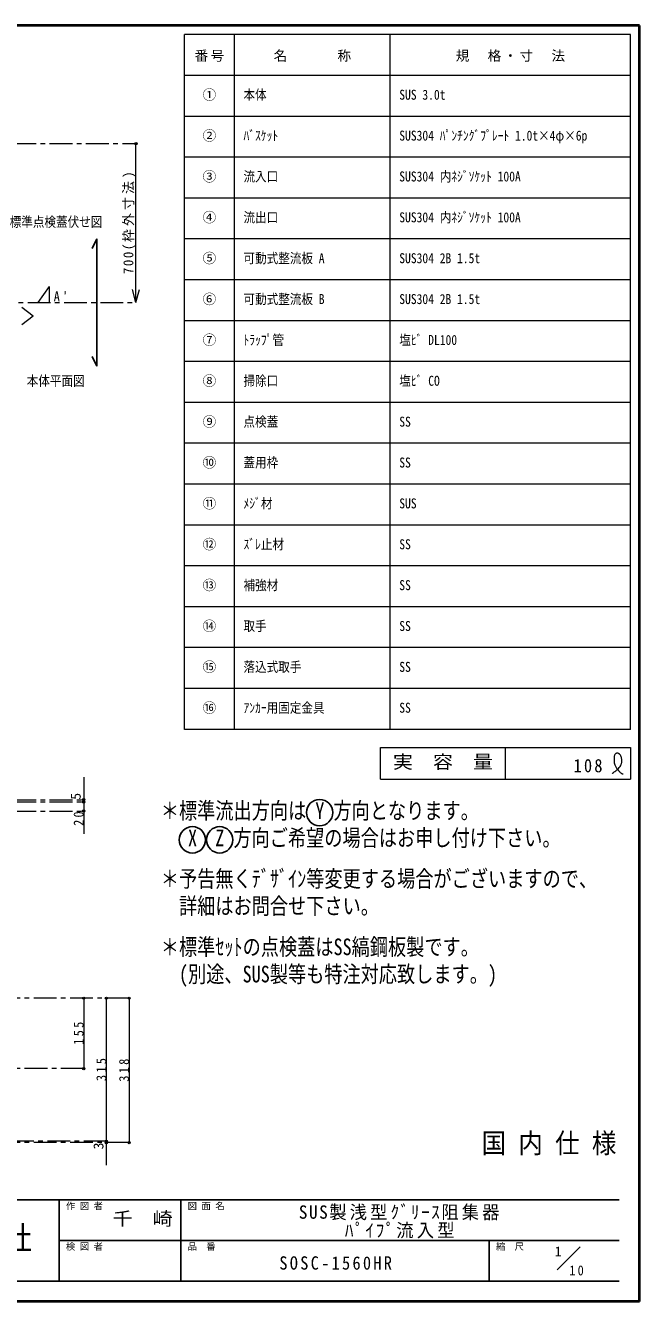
# Model space of a CAD drawing. Units: millimetres at full size, sheet at 1:10; some dimension numbers follow another scale. Extents: x -2125 to 1925, y -1405 to 1405.
# Drawn here: x 574 to 1925, y -1405 to 1405 of the extents above; entities that cross this region are included whole.
import ezdxf
from ezdxf.enums import TextEntityAlignment as Align

# ---------------------------------------------------------------- set-up
doc = ezdxf.new("R2010")
doc.units = ezdxf.units.MM
doc.header["$LTSCALE"] = 10
doc.header["$PDMODE"] = 32
doc.header["$PDSIZE"] = 5
doc.linetypes.add('CHAIN1', pattern=[8, 5, -1, 1, -1])
doc.layers.add('0-A', color=4, linetype='Continuous', lineweight=9)
doc.styles.add('ＭＳ ゴシック', font='')
doc.styles.get('ＭＳ ゴシック').set_extended_font_data('MS Gothic')

msp = doc.modelspace()

# ---------------------------------------------------------------- linework, layer by layer
at = {"layer": '0-A', "color": 1, "lineweight": 40}
for p, q in [((1925.2, 1405.02), (-2124.8, 1405.02)), ((1925.2, -1404.98), (1925.2, 1405.02)), ((1925.2, -1404.98), (-2124.8, -1404.98))]:
    msp.add_line(p, q, dxfattribs=at)
at = {"layer": '0-A', "color": 3, "lineweight": 18}
for p, q in [((1905.2, 1385.02), (923.78, 1385.02)), ((923.78, -144.98), (923.78, 1385.02)), ((1033.78, -144.98), (1033.78, 1385.02)), ((1376.63, -144.98), (1376.63, 1385.02)), ((1905.2, -144.98), (1905.2, 1385.02)), ((1905.2, 1295.02), (923.78, 1295.02)), ((1905.2, 1205.02), (923.78, 1205.02)), ((1905.2, 1115.02), (923.78, 1115.02)), ((1905.2, 1025.02), (923.78, 1025.02)), ((1905.2, 935.02), (923.78, 935.02)), ((1905.2, 845.02), (923.78, 845.02)), ((1905.2, 755.02), (923.78, 755.02)), ((1905.2, 665.02), (923.78, 665.02)), ((1905.2, 575.02), (923.78, 575.02)), ((1905.2, 485.02), (923.78, 485.02)), ((1905.2, 395.02), (923.78, 395.02)), ((1905.2, 305.02), (923.78, 305.02)), ((1905.2, 215.02), (923.78, 215.02)), ((1905.2, 125.02), (923.78, 125.02)), ((1905.2, 35.02), (923.78, 35.02)), ((1905.2, -54.98), (923.78, -54.98)), ((1905.2, -144.98), (923.78, -144.98)), ((1355.2, -184.98), (1905.2, -184.98)), ((1355.2, -254.98), (1355.2, -184.98)), ((1630.2, -254.98), (1630.2, -184.98)), ((1905.2, -184.98), (1905.2, -254.98)), ((1355.2, -254.98), (1905.2, -254.98))]:
    msp.add_line(p, q, dxfattribs=at)
at = {"layer": '0-A', "linetype": 'CHAIN1'}
for p, q in [((467.2, 1145.02), (817.2, 1145.02)), ((626.2, 830.02), (601.2, 795.02)), ((626.2, 830.02), (626.2, 795.02)), ((-1261.13, 795.02), (817.2, 795.02)), ((467.2, -299.98), (702.2, -299.98)), ((467.2, -304.98), (702.2, -304.98)), ((467.2, -324.98), (702.2, -324.98)), ((802.2, -736.98), (457.2, -736.98)), ((702.2, -891.98), (343.7, -891.98)), ((752.2, -1051.98), (420.2, -1051.98)), ((802.2, -1054.98), (420.2, -1054.98))]:
    msp.add_line(p, q, dxfattribs=at)
at = {"layer": '0-A'}
for p, q in [((817.2, 795.02), (817.2, 1145.02)), ((817.2, 795.02), (809.44, 824)), ((817.2, 795.02), (824.97, 824)), ((591.2, 765.02), (566.2, 784.02)), ((591.2, 765.02), (566.2, 746.02)), ((702.2, -736.98), (702.2, -891.98)), ((752.2, -1051.98), (752.2, -736.98)), ((802.2, -736.98), (802.2, -1054.98)), ((752.2, -1104.98), (752.2, -1051.98))]:
    msp.add_line(p, q, dxfattribs=at)
at = {"layer": '0-A', "color": 5, "lineweight": 25}
for p, q in [((731.07, 935.02), (720.57, 914.02)), ((731.07, 655.02), (731.07, 935.02)), ((731.07, 655.02), (720.57, 676.02))]:
    msp.add_line(p, q, dxfattribs=at)
at = {"layer": '0-A', "color": 6, "lineweight": 25}
for p, q in [((-99.8, -1181.41), (1880.2, -1181.41)), ((648.06, -1359.98), (648.06, -1181.41)), ((915.92, -1359.98), (915.92, -1181.41)), ((648.06, -1270.7), (1880.2, -1270.7)), ((1594.49, -1359.98), (1594.49, -1270.7)), ((1880.2, -1359.98), (-99.8, -1359.98))]:
    msp.add_line(p, q, dxfattribs=at)
at = {"layer": '0-A', "color": 7, "lineweight": 18}
msp.add_line((1743.98, -1335.49), (1794.49, -1284.98), dxfattribs=at)
at = {"layer": '0-A'}
for points in [[(1864.84, -242), (1865.89, -241.29), (1867.71, -240.06), (1869.52, -238.8), (1871.31, -237.5), (1873.08, -236.16), (1874.82, -234.76), (1875.81, -233.91), (1876.99, -232.84), (1878.95, -230.92), (1880.78, -228.87), (1882.42, -226.7), (1883.84, -224.42), (1884.97, -222.02), (1885.48, -220.58), (1885.76, -219.58), (1886.11, -217.81), (1886.32, -216), (1886.39, -214.16), (1886.33, -212.3), (1886.15, -210.43), (1886, -209.35), (1885.84, -208.39), (1885.48, -206.76), (1885.01, -205.17), (1884.41, -203.64), (1883.65, -202.21), (1882.72, -200.9), (1882.08, -200.21), (1881.64, -199.79), (1880.82, -199.14), (1879.93, -198.58), (1878.98, -198.12), (1877.98, -197.8), (1876.95, -197.62), (1876.33, -197.59), (1875.8, -197.62), (1874.9, -197.75), (1874.01, -197.99), (1873.17, -198.34)], [(1873.17, -198.34), (1872.39, -198.79), (1871.71, -199.33), (1871.37, -199.68), (1870.9, -200.31), (1870.32, -201.52), (1869.98, -202.88), (1869.82, -204.34), (1869.78, -205.86), (1869.79, -207.41), (1869.8, -208.3), (1869.79, -209.51), (1869.73, -211.55), (1869.66, -213.53), (1869.63, -215.46), (1869.69, -217.36), (1869.87, -219.24), (1870.06, -220.32), (1870.29, -221.28), (1870.79, -222.91), (1871.42, -224.52), (1872.17, -226.1), (1873.02, -227.65), (1873.94, -229.15), (1874.5, -229.99), (1874.94, -230.61), (1875.71, -231.65), (1876.5, -232.68), (1877.31, -233.68), (1878.13, -234.68), (1878.97, -235.68), (1879.47, -236.26), (1879.99, -236.88), (1880.92, -237.94), (1881.87, -238.97), (1882.87, -239.95), (1883.93, -240.84), (1885.05, -241.61), (1885.74, -242), (1886.04, -242.16)], [(702.2, -249.98), (702.2, -304.98), (702.2, -374.98)], [(1886.04, -242.16), (1886.57, -242.4), (1887.12, -242.62), (1887.68, -242.82), (1888.24, -243.02), (1888.8, -243.2), (1889.13, -243.31)]]:
    msp.add_lwpolyline(points, dxfattribs=at)
at = {"layer": '0-A', "color": 5, "lineweight": 25}
for centre in [(1221.37, -328.31), (941.37, -388.31), (1001.37, -388.31)]:
    msp.add_circle(centre, 29, dxfattribs=at)
at = {"layer": '0-A'}
for p in [(817.2, 1145.02), (702.2, -299.98), (702.2, -304.98), (702.2, -324.98), (702.2, -736.98), (752.2, -736.98), (802.2, -736.98), (702.2, -891.98), (752.2, -1051.98), (752.2, -1054.98), (802.2, -1054.98)]:
    msp.add_point(p, dxfattribs=at)

# ---------------------------------------------------------------- texts
at = {"layer": '0-A', "color": 7, "style": 'ＭＳ ゴシック'}
for s, height, p in [('①', 21.99, (963.78, 1235.02)), ('②', 21.99, (963.78, 1145.02)), ('③', 21.99, (963.78, 1055.02)), ('④', 21.99, (963.78, 965.02)), ('⑤', 21.99, (963.78, 875.02)), ('⑥', 21.99, (963.78, 785.02)), ('⑦', 21.99, (963.78, 695.02)), ('⑧', 21.99, (963.78, 605.02)), ('⑨', 21.99, (963.78, 515.02)), ('⑩', 21.99, (963.78, 425.02)), ('⑪', 21.99, (963.78, 335.02)), ('⑫', 21.99, (963.78, 245.02)), ('⑬', 21.99, (963.78, 155.02)), ('⑭', 21.99, (963.78, 65.02)), ('⑮', 21.99, (963.78, -24.98)), ('⑯', 21.99, (963.78, -114.98)), ('作 図 者', 14.66, (663.06, -1206.41)), ('図 面 名', 14.66, (930.92, -1206.41)), ('検 図 者', 14.66, (663.06, -1295.7)), ('品\u3000番', 14.66, (930.92, -1295.7)), ('縮\u3000尺', 14.66, (1609.49, -1295.7)), ('1', 21.99, (1738.9, -1312.5))]:
    msp.add_text(s, height=height, dxfattribs=at).set_placement(p, align=Align.BOTTOM_LEFT)
for s, height, width, p in [('本体', 21.99, 0.85, (1053.78, 1235.02)), ('SUS 3.0t', 21.99, 0.85, (1396.63, 1235.02)), ('ﾊﾞｽｹｯﾄ', 21.99, 0.85, (1053.78, 1145.02)), ('SUS304 ﾊﾟﾝﾁﾝｸﾞﾌﾟﾚｰﾄ 1.0t×4φ×6p', 21.99, 0.85, (1396.63, 1145.02)), ('流入口', 21.99, 0.85, (1053.78, 1055.02)), ('SUS304 内ﾈｼﾞｿｹｯﾄ 100A', 21.99, 0.85, (1396.63, 1055.02)), ('標準点検蓋伏せ図', 21.99, 0.85, (539.27, 955.02)), ('流出口', 21.99, 0.85, (1053.78, 965.02)), ('SUS304 内ﾈｼﾞｿｹｯﾄ 100A', 21.99, 0.85, (1396.63, 965.02)), ('可動式整流板 A', 21.99, 0.85, (1053.78, 875.02)), ('SUS304 2B 1.5t', 21.99, 0.85, (1396.63, 875.02)), ('可動式整流板 B', 21.99, 0.85, (1053.78, 785.02)), ('SUS304 2B 1.5t', 21.99, 0.85, (1396.63, 785.02)), ('ﾄﾗｯﾌﾟ管', 21.99, 0.85, (1053.78, 695.02)), ('塩ﾋﾞ DL100', 21.99, 0.85, (1396.63, 695.02)), ('本体平面図', 21.99, 0.85, (576.77, 605.02)), ('掃除口', 21.99, 0.85, (1053.78, 605.02)), ('塩ﾋﾞ CO', 21.99, 0.85, (1396.63, 605.02)), ('点検蓋', 21.99, 0.85, (1053.78, 515.02)), ('SS', 21.99, 0.85, (1396.63, 515.02)), ('蓋用枠', 21.99, 0.85, (1053.78, 425.02)), ('SS', 21.99, 0.85, (1396.63, 425.02)), ('ﾒｼﾞ材', 21.99, 0.85, (1053.78, 335.02)), ('SUS', 21.99, 0.85, (1396.63, 335.02)), ('ｽﾞﾚ止材', 21.99, 0.85, (1053.78, 245.02)), ('SS', 21.99, 0.85, (1396.63, 245.02)), ('補強材', 21.99, 0.85, (1053.78, 155.02)), ('SS', 21.99, 0.85, (1396.63, 155.02)), ('取手', 21.99, 0.85, (1053.78, 65.02)), ('SS', 21.99, 0.85, (1396.63, 65.02)), ('落込式取手', 21.99, 0.85, (1053.78, -24.98)), ('SS', 21.99, 0.85, (1396.63, -24.98)), ('ｱﾝｶｰ用固定金具', 21.99, 0.85, (1053.78, -114.98)), ('SS', 21.99, 0.85, (1396.63, -114.98)), ('実\u3000容\u3000量', 29.33, 1.1, (1382.7, -239.98)), ('＊標準流出方向は Y 方向となります。', 36.66, 0.8, (871.87, -353.31)), (' X  Z 方向ご希望の場合はお申し付け下さい。', 36.66, 0.8, (911.87, -413.31)), ('＊予告無くﾃﾞｻﾞｲﾝ等変更する場合がございますので、', 36.66, 0.8, (871.87, -503.31)), ('詳細はお問合せ下さい。', 36.66, 0.8, (911.87, -563.31)), ('＊標準ｾｯﾄの点検蓋はSS縞鋼板製です。', 36.66, 0.8, (871.87, -653.31)), ('(別途、SUS製等も特注対応致します。)', 36.66, 0.8, (911.87, -713.31)), ('国 内 仕 様', 43.99, 0.9, (1577.7, -1091.41)), ('千\u3000崎', 29.33, 1.1, (765.92, -1246.05)), ('工業株式会社', 51.32, 0.95, (189.13, -1305.7))]:
    msp.add_text(s, height=height, dxfattribs=dict(at, width=width)).set_placement(p, align=Align.BOTTOM_LEFT)
for s, p in [('5', (702.2, -299.98)), ('3', (752.2, -1069.98))]:
    msp.add_text(s, height=21.99, rotation=90, dxfattribs=at).set_placement(p, align=Align.BOTTOM_LEFT)
at = {"layer": '0-A', "color": 7, "attachment_point": 7, "style": 'ＭＳ ゴシック'}
for s, insert, char_height in [('\\T1.17;番号', (946.28, 1325.02), 21.99), ('\\T1.17;名\u3000\u3000\u3000称', (1120.2, 1325.02), 21.99), ('\\T1.17;規\u3000格・寸\u3000法', (1520.92, 1325.02), 21.99), ("\\T1.36;\\W0.9;A'", (636.2, 797.52), 21.99), ('\\T1.27;\\W0.9;108', (1780.2, -239.98), 29.33), ('\\T1.18;\\W0.95;SUS製浅型ｸﾞﾘｰｽ阻集器', (1175.56, -1226.05), 29.33), ('\\T1.19;\\W0.95;ﾊﾟｲﾌﾟ流入型', (1276.81, -1266.05), 29.33), ('\\T1.28;\\W0.9;SOSC-1560HR', (1132.7, -1335.34), 29.33), ('\\T1.36;\\W0.9;10', (1770.87, -1347.88), 21.99)]:
    msp.add_mtext(s, dxfattribs=dict(at, insert=insert, char_height=char_height))
at = {"layer": '0-A', "color": 7, "char_height": 21.99, "attachment_point": 7, "rotation": 90, "style": 'ＭＳ ゴシック'}
for s, insert in [('\\T1.24;\\W0.95;700(枠外寸法)', (817.2, 857.52)), ('\\T1.36;\\W0.9;20', (702.2, -357.48)), ('\\T1.38;\\W0.9;155', (702.2, -839.48)), ('\\T1.38;\\W0.9;315', (752.2, -919.48)), ('\\T1.38;\\W0.9;318', (802.2, -920.98))]:
    msp.add_mtext(s, dxfattribs=dict(at, insert=insert))

doc.saveas('drawing.dxf')
